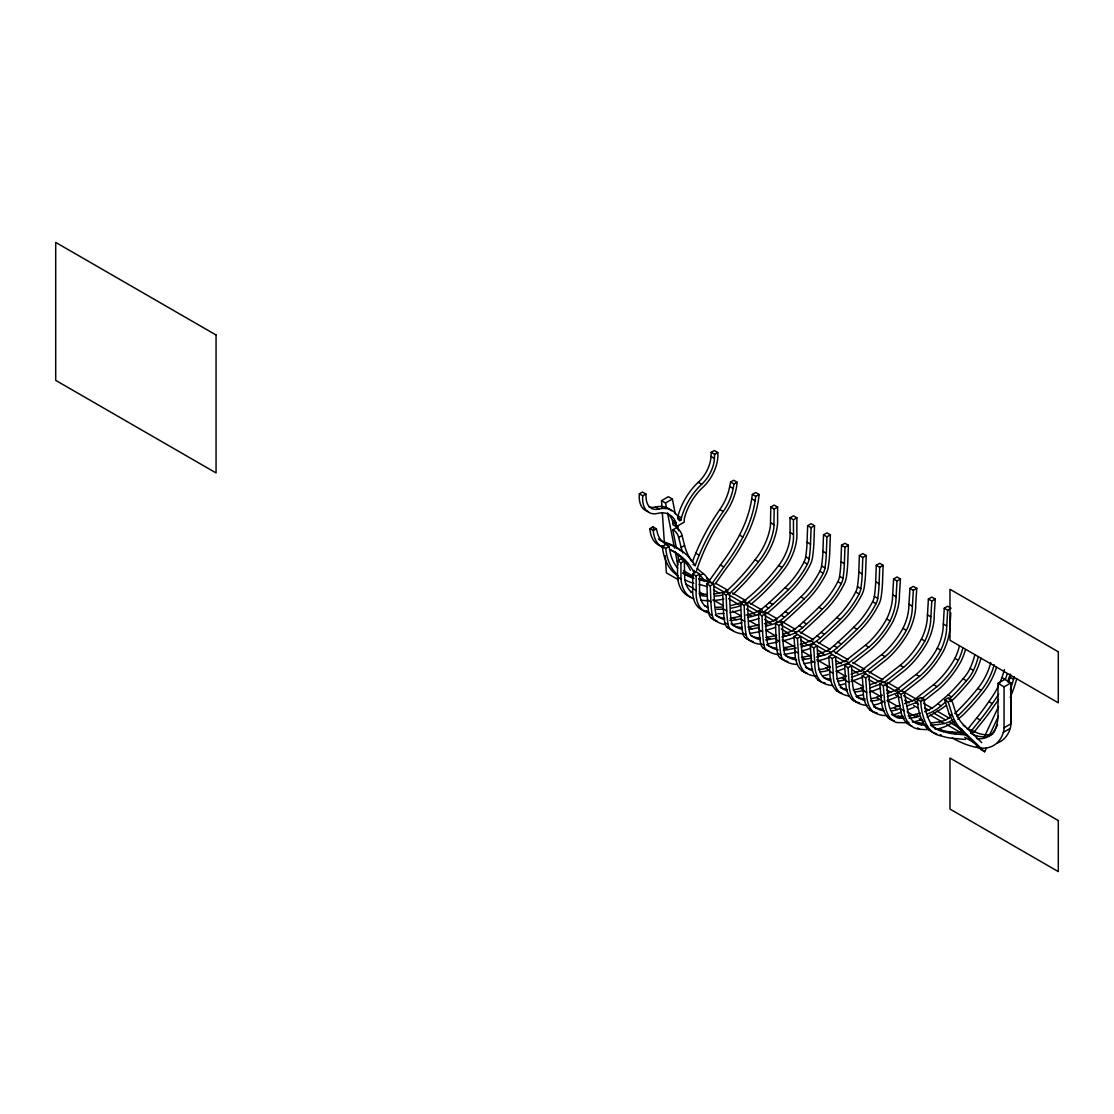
<?xml version="1.0" encoding="UTF-8"?>
<svg xmlns="http://www.w3.org/2000/svg" width="1114" height="1114" viewBox="0 0 1114 1114"><rect width="100%" height="100%" fill="white"/><g stroke="black" fill="none" stroke-linecap="round" stroke-linejoin="round"><path stroke-width="1.5" d="M952.289 737.914A108.002 62.356 60 0 0 976.672 747.383L977.465 747.605A56.884 32.849 60 0 0 1002.475 734.962L1003.352 732.344A19.773 11.418 60 0 0 1004.048 727.762L1004.076 686.851L1010.927 682.896L1010.927 723.39M997.531 742.913A56.884 32.849 60 0 0 1009.312 731.021L1010.203 728.403A19.773 11.418 60 0 0 1010.885 723.822L1010.927 682.896L1004.828 679.387L997.991 683.328L997.991 715.258A46.537 26.875 60 0 1 976.518 738.498M853.046 663.582L870.619 649.754A64.946 37.5 -60 0 0 892.718 622.016A44.866 25.901 -60 0 0 899.43 594.918L900.446 578.96L897.035 576.982L893.595 578.974L892.565 596.853A40.034 23.116 -60 0 1 887.552 617.128L885.268 621.445A60.114 34.701 -60 0 1 866.358 644.449L845.512 660.811L836.336 664.223M900.446 578.96L897.021 580.937L895.99 598.831A40.034 23.116 -60 0 1 890.963 619.106L888.68 623.422A60.114 34.701 -60 0 1 869.783 646.412L848.924 662.788L836.698 667.342M869.338 672.995L886.925 659.168A64.946 37.5 -60 0 0 909.01 631.429A44.866 25.901 -60 0 0 915.722 604.331L916.752 588.373L913.327 586.396L909.901 588.387L908.871 606.267A40.034 23.116 -60 0 1 903.844 626.541L901.56 630.858A60.114 34.701 -60 0 1 882.664 653.848L861.818 670.224L851.11 674.207M916.752 588.373L913.327 590.35L912.296 608.244A40.034 23.116 -60 0 1 907.269 628.505L904.986 632.836A60.114 34.701 -60 0 1 886.09 655.826L865.23 672.202L851.472 677.326M887.83 683.662L905.417 669.848A64.946 37.5 -60 0 0 927.502 642.11A44.866 25.901 -60 0 0 934.214 614.998L935.245 599.053L931.819 597.076L928.394 599.053L927.363 616.933A40.034 23.116 -60 0 1 922.336 637.208L920.053 641.525A60.114 34.701 -60 0 1 901.156 664.529L880.297 680.891L869.602 684.887M935.245 599.053L931.805 601.031L930.775 618.911A40.034 23.116 -60 0 1 925.762 639.185L923.478 643.502A60.114 34.701 -60 0 1 904.568 666.506L883.722 682.868M900.906 690.986L920.429 675.655A60.114 34.701 -60 0 0 939.339 652.665L941.622 648.334A40.034 23.116 -60 0 0 946.635 628.073L947.666 610.18L951.105 608.202L947.68 606.225L944.254 608.216L943.224 626.096A40.034 23.116 -60 0 1 938.197 646.371L935.913 650.687A60.114 34.701 -60 0 1 917.017 673.692L896.157 690.053L886.995 693.465M746.115 615.067A335.662 193.794 -60 0 0 747.773 614.663L752.688 613.382A68.427 39.505 -60 0 0 758.439 611.154L759.525 610.528A68.427 39.505 -60 0 0 765.276 606.1L770.192 601.713A335.662 193.794 -60 0 0 784.994 587.691L785.997 586.744A57.9 33.434 -60 0 0 803.974 562.11A11.279 6.517 -60 0 0 805.714 556.833A122.456 70.697 -60 0 0 807.065 542.156L807.664 525.683L811.089 523.705L814.515 525.683L813.916 542.337A127.386 73.552 -60 0 1 812.496 557.613A16.083 9.288 -60 0 1 810.017 565.118A62.732 36.219 -60 0 1 790.536 591.799L789.506 592.787A339.686 196.12 -60 0 1 774.55 606.949L769.509 611.447A73.566 42.471 -60 0 1 766.864 613.591M762.408 612.867L762.951 612.505A68.427 39.505 -60 0 0 768.702 608.077L773.617 603.691A335.662 193.794 -60 0 0 788.42 589.668L789.422 588.707A57.9 33.434 -60 0 0 807.399 564.074A11.279 6.517 -60 0 0 809.14 558.81A122.456 70.697 -60 0 0 810.491 544.133L811.089 527.66L814.515 525.683M767.894 625.567L764.469 623.603L768.535 622.531A68.427 39.505 -60 0 0 774.286 620.303L775.372 619.676A68.427 39.505 -60 0 0 781.123 615.248L786.038 610.862A335.662 193.794 -60 0 0 800.841 596.839L801.857 595.893A57.9 33.434 -60 0 0 819.82 571.259A11.279 6.517 -60 0 0 821.561 565.982A122.456 70.697 -60 0 0 822.926 551.305L823.511 534.831L826.936 532.854L830.362 534.831L829.763 551.486A127.386 73.552 -60 0 1 828.343 566.761A16.083 9.288 -60 0 1 825.864 574.267A62.732 36.219 -60 0 1 806.383 600.947L805.352 601.936A339.686 196.12 -60 0 1 790.397 616.098L785.356 620.609A73.566 42.471 -60 0 1 782.71 622.74M765.388 626.193A335.662 193.794 -60 0 0 767.031 625.789L771.946 624.494A68.427 39.505 -60 0 0 777.711 622.266L778.797 621.654A68.427 39.505 -60 0 0 784.548 617.226L789.464 612.839A335.662 193.794 -60 0 0 804.266 598.817L805.269 597.856A57.9 33.434 -60 0 0 823.246 573.237A11.279 6.517 -60 0 0 824.987 567.959A122.456 70.697 -60 0 0 826.337 553.282L826.936 536.809L830.362 534.831M781.763 636.985A335.662 193.794 -60 0 0 785.064 636.191L789.979 634.91A68.427 39.505 -60 0 0 795.73 632.682L796.816 632.056A68.427 39.505 -60 0 0 802.581 627.642L807.497 623.241A335.662 193.794 -60 0 0 822.285 609.219L823.302 608.272A57.9 33.434 -60 0 0 841.279 583.639A11.279 6.517 -60 0 0 843.006 578.361L839.594 576.384A122.456 70.697 -60 0 0 840.945 561.721L841.543 545.247L844.969 543.27L848.381 545.247L847.782 561.902A127.386 73.552 -60 0 1 846.375 577.177A16.083 9.288 -60 0 1 843.883 584.683A62.732 36.219 -60 0 1 824.416 611.363L823.371 612.338A339.686 196.12 -60 0 1 808.43 626.5L803.375 631.011A73.566 42.471 -60 0 1 800.729 633.156M843.006 578.361A122.456 70.697 -60 0 0 844.37 563.698L844.969 547.225L848.381 545.247M803.751 646.273L800.325 644.296L804.392 643.224A68.427 39.505 -60 0 0 810.143 641.01L811.229 640.383A68.427 39.505 -60 0 0 816.994 635.955L821.909 631.568A335.662 193.794 -60 0 0 836.711 617.546L837.714 616.599A57.9 33.434 -60 0 0 855.691 591.966A11.279 6.517 -60 0 0 857.418 586.688A122.456 70.697 -60 0 0 858.783 572.011L859.381 555.538L862.807 553.561L866.219 555.538L865.62 572.192A127.386 73.552 -60 0 1 864.199 587.468A16.083 9.288 -60 0 1 861.721 594.973A62.732 36.219 -60 0 1 842.254 621.654L841.209 622.642A339.686 196.12 -60 0 1 826.268 636.804L821.213 641.302A73.566 42.471 -60 0 1 818.567 643.446M801.245 646.9A335.662 193.794 -60 0 0 802.902 646.496L807.817 645.201A68.427 39.505 -60 0 0 813.568 642.973L814.654 642.346A68.427 39.505 -60 0 0 820.405 637.932L825.321 633.546A335.662 193.794 -60 0 0 840.123 619.523L841.14 618.562A57.9 33.434 -60 0 0 859.103 593.929A11.279 6.517 -60 0 0 860.844 588.665A122.456 70.697 -60 0 0 862.208 573.989L862.793 557.515L866.219 555.538M820.656 656.035L817.244 654.057L821.296 652.985A68.427 39.505 -60 0 0 827.061 650.757L828.134 650.144A68.427 39.505 -60 0 0 833.899 645.716L838.814 641.33A335.662 193.794 -60 0 0 853.616 627.307L854.619 626.346A57.9 33.434 -60 0 0 872.596 601.727A11.279 6.517 -60 0 0 874.337 596.45A122.456 70.697 -60 0 0 875.688 581.773L876.286 565.299L879.712 563.322L883.124 565.299L882.525 581.954A127.386 73.552 -60 0 1 881.118 597.229A16.083 9.288 -60 0 1 878.626 604.735A62.732 36.219 -60 0 1 859.159 631.415L858.114 632.39A339.686 196.12 -60 0 1 843.173 646.566L838.118 651.063A73.566 42.471 -60 0 1 835.472 653.208M816.506 657.037A335.662 193.794 -60 0 0 819.807 656.257L824.722 654.962A68.427 39.505 -60 0 0 830.473 652.734L831.559 652.108A68.427 39.505 -60 0 0 837.31 647.694L842.24 643.307A335.662 193.794 -60 0 0 857.028 629.285L858.045 628.324A57.9 33.434 -60 0 0 876.022 603.691A11.279 6.517 -60 0 0 877.748 598.427A122.456 70.697 -60 0 0 879.113 583.75L879.698 567.277L883.124 565.299M667.328 513.526A39.575 22.851 -60 0 1 672.062 519.486L672.452 520.461A8.675 5.013 -60 0 1 672.856 522.55L672.856 524.736L676.268 526.713L684.247 522.104L684.247 519.918A8.675 5.013 -60 0 1 684.65 517.369L685.04 515.949A39.575 22.851 -60 0 1 702.739 487.403L703.978 486.275A30.064 17.351 -60 0 0 717.75 452.521L714.339 450.543L711.219 452.354L710.899 457.951A25.218 14.552 -60 0 1 699.369 481.262L695.972 484.52A44.421 25.65 -60 0 0 678.468 514.236L678.022 515.879A13.396 7.728 -60 0 0 677.646 517.55M717.75 452.521L714.645 454.317L714.311 459.929A25.218 14.552 -60 0 1 702.795 483.239L699.397 486.498A44.421 25.65 -60 0 0 681.893 516.214L681.434 517.857A13.396 7.728 -60 0 0 681.016 519.848L679.54 520.865A13.396 7.728 -60 0 0 679.08 519.221L678.635 518.094A44.421 25.65 -60 0 0 661.131 508.597L657.733 509.251A25.218 14.552 -60 0 1 646.204 499.239L645.883 494.017L642.458 492.04L639.352 493.85A30.064 17.351 -60 0 0 648.557 511.618M950.799 612.992L950.075 624.16A44.866 25.901 -60 0 1 943.363 651.258A64.946 37.5 -60 0 1 921.278 678.997L903.691 692.824M732.915 594.444A149.123 86.098 -60 0 0 760.263 564.046A49.141 28.365 -60 0 0 777.614 523.12L777.614 507.065L774.188 505.088L770.777 507.065L770.442 525.766A44.295 25.58 -60 0 1 757.255 556.875L755.014 559.771A144.43 83.383 -60 0 1 727.637 590.058L724.072 592.105A144.43 83.383 -60 0 1 713.712 593.929M777.614 507.065L774.188 509.028L773.868 527.744A44.295 25.58 -60 0 1 760.681 558.852L758.439 561.748A144.43 83.383 -60 0 1 731.062 592.021L729.28 593.623M715.272 583.931L725.701 569.059A123.584 71.352 -60 0 0 745.475 538.159L746.464 536.28A80.779 46.635 -60 0 0 759.107 494.491L755.696 492.527L752.368 494.435L751.365 500.966A75.947 43.85 -60 0 1 740.392 533.327L739.487 535.054A118.808 68.595 -60 0 1 722.234 562.459L709.005 581.118L699.286 578.472M759.107 494.491L755.793 496.412L754.791 502.943A75.947 43.85 -60 0 1 743.818 535.305L742.913 537.032A118.808 68.595 -60 0 1 725.66 564.436L712.431 583.082L699.202 579.712M696.654 570.479A108.935 62.899 -60 0 1 702.071 555.677A131.842 76.114 -60 0 1 725.367 513.401A41.246 23.812 -60 0 0 737.106 482.223L733.68 480.245L730.603 482.028L729.252 488.712A36.4 21.013 -60 0 1 721.343 507.274L717.555 512.858A136.646 78.899 -60 0 0 695.777 553.24A114.742 66.241 -60 0 0 692.435 561.832M737.106 482.223L734.029 484.005L732.678 490.689A36.4 21.013 -60 0 1 724.768 509.251L720.967 514.835A136.646 78.899 -60 0 0 699.188 555.218A114.742 66.241 -60 0 0 695.192 565.661L692.908 564.338M1008.616 682.367A87.171 50.325 -60 0 0 1010.12 677.298L1010.802 674.819M1010.328 689.385A87.171 50.325 -60 0 0 1013.545 679.275L1014.213 676.797M998.576 706.527L984.692 736.089M904.596 703.63L913.772 700.219L934.618 683.857A60.114 34.701 -60 0 0 953.528 660.853L955.798 656.536A40.034 23.116 -60 0 0 959.391 646.19M921.167 699.091L938.044 685.82A60.114 34.701 -60 0 0 956.94 662.83L959.224 658.513A40.034 23.116 -60 0 0 962.816 648.167M998.423 716.232L989.956 734.223M995.735 728.584L997.559 724.727M993.911 732.455L995.122 729.879M981.782 742.648L964.209 725.534A87.171 50.325 -60 0 1 955.756 712.64L951.69 699.815L948.265 697.837L944.728 699.884L949.142 713.921A91.933 53.068 -60 0 0 959.321 728.667L981.225 749.778L984.651 751.741L986.517 747.898M998.464 685.848A51.885 29.953 -60 0 1 990.332 699.564L987.756 703.171A133.959 77.339 -60 0 1 976.686 717.987L967.481 729.461M998.701 693.883A51.885 29.953 -60 0 1 993.758 701.542L991.182 705.148A133.959 77.339 -60 0 1 980.111 719.964L970.893 731.425M730.979 605.529A129.238 74.61 -60 0 0 740.406 602.716L745.767 599.611A129.238 74.61 -60 0 0 775.873 569.115L779.689 564.144A35.425 20.456 -60 0 0 790.077 535.597L790.035 517.801L793.447 515.824L796.872 517.801L796.872 532.408A40.271 23.241 -60 0 1 785.105 568.168L781.039 573.459A134.07 77.409 -60 0 1 750.92 604.234M746.505 603.663L749.193 601.588A129.238 74.61 -60 0 0 779.299 571.078L783.114 566.121A35.425 20.456 -60 0 0 793.502 537.575L793.447 519.778L790.035 517.801M994.161 664.668A40.981 23.659 -60 0 1 983.202 687.77L981.211 690.374A171.821 99.202 -60 0 1 958.513 715.272L955.046 713.35L957.72 710.746A171.793 99.188 -60 0 0 977.8 688.41L979.791 685.792A40.981 23.659 -60 0 0 990.736 662.691M973.747 732.469L981.824 722.387A138.554 79.999 -60 0 0 994.245 705.635A56.717 32.752 -60 0 0 998.52 699.536M974.889 654.642A48.431 27.961 -60 0 1 970.029 668.414A22.823 13.173 -60 0 1 963.847 677.841L961.661 680.362A141.575 81.74 -60 0 1 949.267 693.855L937.668 703.853A42.457 24.508 -60 0 1 924.606 711.679M978.315 656.619A48.431 27.961 -60 0 1 973.441 670.391A22.823 13.173 -60 0 1 967.272 679.818L965.086 682.339A141.575 81.74 -60 0 1 952.693 695.832L948.947 699.16M955.046 713.35L956.397 712.027M785.913 635.983L782.501 634.005L786.554 632.933A68.427 39.505 -60 0 0 792.319 630.705L793.405 630.078A68.427 39.505 -60 0 0 799.156 625.664L804.071 621.278A335.662 193.794 -60 0 0 818.874 607.241L819.876 606.294A57.9 33.434 -60 0 0 837.853 581.661A11.279 6.517 -60 0 0 839.594 576.384M926.862 714.032A42.457 24.508 -60 0 0 941.093 705.83L946.329 701.388M924.035 700.845L938.879 689.176A64.946 37.5 -60 0 0 960.964 661.424A44.866 25.901 -60 0 0 965.434 649.852M639.352 493.85L642.764 495.814L645.883 494.017M661.995 507.538L661.535 500.659L668.372 496.719L672.369 499.016L675.363 514.083M661.535 500.659L665.518 502.971L672.369 499.016M663.888 547.573L661.605 546.25A41.246 23.812 -60 0 1 649.866 528.635L652.943 526.866L656.369 528.83L657.72 533.968A36.4 21.013 -60 0 0 665.629 543.381L669.417 544.593A136.646 78.899 -60 0 1 691.195 559.827A113.879 65.754 -60 0 1 695.15 565.578L695.192 565.661M649.866 528.635L653.291 530.612L656.369 528.83M676.504 548.561L672.786 529.874L676.212 527.897A7.171 4.136 60 0 1 682.088 535.514L684.581 545.512A31.276 18.061 60 0 0 691.766 561.47M676.936 575.075L674.973 573.599A80.779 46.635 -60 0 1 662.329 546.431L665.643 544.509L669.068 546.487L670.071 551.862A75.947 43.85 -60 0 0 677.702 568.251M682.882 552.92A31.276 18.061 60 0 1 681.169 547.475L678.677 537.491L682.088 535.514M662.329 546.431L665.74 548.408L669.068 546.487M681.169 547.475L684.581 545.512M690.318 596.895A49.141 28.365 -60 0 1 677.521 576.955L677.521 560.899L680.946 558.922L684.358 560.899L684.692 579.224A44.295 25.58 -60 0 0 692.267 592.69M677.521 560.899L680.946 562.876L684.358 560.899M704.494 610.764A40.271 23.241 -60 0 1 692.727 588.582L692.727 573.975L696.153 571.997L699.564 573.975L699.522 591.826A35.425 20.456 -60 0 0 707.919 607.687M692.727 573.975L696.153 575.952L699.564 573.975M793.447 519.778L796.872 517.801M708.253 580.965A8.202 4.734 60 0 0 703.338 573.585L699.912 575.562A8.202 4.734 60 0 1 704.09 580.798M724.532 624.425A62.732 36.219 -60 0 1 714.784 620.094L711.373 618.117A16.083 9.288 -60 0 1 708.894 613.48A127.386 73.552 -60 0 1 707.474 599.847L706.875 583.875L710.3 581.898M706.875 583.875L710.286 585.853L713.712 583.875L714.311 599.666A122.456 70.697 -60 0 0 715.661 612.77A11.279 6.517 -60 0 0 717.402 616.042A57.9 33.434 -60 0 0 724.741 619.676M742.216 633.824A62.732 36.219 -60 0 1 730.645 629.243L727.219 627.266A16.083 9.288 -60 0 1 724.741 622.629A127.386 73.552 -60 0 1 723.32 608.996L722.721 593.024L726.147 591.047L729.559 593.024L730.157 608.815A122.456 70.697 -60 0 0 731.522 621.918A11.279 6.517 -60 0 0 733.249 625.191A57.9 33.434 -60 0 0 742.244 629.173M722.721 593.024L726.147 595.001L729.559 593.024M760.249 644.226A62.732 36.219 -60 0 1 748.664 639.659L745.252 637.681A16.083 9.288 -60 0 1 742.76 633.044A127.386 73.552 -60 0 1 741.353 619.398L740.74 603.44L744.166 601.463L747.591 603.44L748.19 619.217A122.456 70.697 -60 0 0 749.541 632.334A11.279 6.517 -60 0 0 751.282 635.593A57.9 33.434 -60 0 0 760.263 639.589M740.74 603.44L744.166 605.417L747.591 603.44M778.087 654.517A62.732 36.219 -60 0 1 766.502 649.949L763.076 647.972A16.083 9.288 -60 0 1 760.597 643.335A127.386 73.552 -60 0 1 759.177 629.702L758.578 613.73L762.004 611.753L765.429 613.73L766.014 629.521A122.456 70.697 -60 0 0 767.379 642.625A11.279 6.517 -60 0 0 769.12 645.897A57.9 33.434 -60 0 0 778.101 649.88M758.578 613.73L762.004 615.708L765.429 613.73M796.9 664.39A62.732 36.219 -60 0 1 783.407 659.711L779.981 657.733A16.083 9.288 -60 0 1 777.502 653.096A127.386 73.552 -60 0 1 776.096 639.464L775.483 623.492L778.909 621.515L782.334 623.492L782.933 639.283A122.456 70.697 -60 0 0 784.284 652.386A11.279 6.517 -60 0 0 786.024 655.659A57.9 33.434 -60 0 0 796.719 659.878M775.483 623.492L778.909 625.469L782.334 623.492M816.297 676.128A64.946 37.5 -60 0 1 805.144 672.577L801.732 670.6A44.866 25.901 -60 0 1 795.02 651.244L793.99 636.484L797.415 634.493M793.99 636.484L797.415 638.447L800.841 636.47L801.871 653.166A40.034 23.116 -60 0 0 806.898 667.634L809.182 669.319A60.114 34.701 -60 0 0 812.482 670.712M832.59 685.542A64.946 37.5 -60 0 1 821.45 681.991L818.024 680.013A44.866 25.901 -60 0 1 811.312 660.658L810.296 645.897L813.721 643.906M810.296 645.897L813.707 647.861L817.147 645.883L818.177 662.579A40.034 23.116 -60 0 0 823.19 677.047L825.474 678.732A60.114 34.701 -60 0 0 830.543 680.598M849.049 695.999A64.946 37.5 -60 0 1 839.942 692.657L836.517 690.68A44.866 25.901 -60 0 1 829.805 671.338L828.774 656.564L832.214 654.586M828.774 656.564L832.2 658.541L835.625 656.564L836.67 673.246A40.034 23.116 -60 0 0 841.683 687.728L843.966 689.413A60.114 34.701 -60 0 0 847.281 690.791M866.943 705.371A64.946 37.5 -60 0 1 855.803 701.82L852.377 699.843A44.866 25.901 -60 0 1 845.665 680.487L844.635 665.726L848.074 663.735M844.635 665.726L848.06 667.69L851.486 665.712L852.516 682.409A40.034 23.116 -60 0 0 857.543 696.877L859.827 698.562A60.114 34.701 -60 0 0 864.896 700.428M886.647 715.578A64.946 37.5 -60 0 1 873.404 711.985L869.992 710.008A44.866 25.901 -60 0 1 863.266 690.652L862.25 675.892L865.675 673.9M862.25 675.892L865.662 677.869L869.101 675.878L870.131 692.574A40.034 23.116 -60 0 0 875.144 707.042L877.428 708.727A60.114 34.701 -60 0 0 884.321 710.927M908.927 722.429A146.407 84.525 -60 0 1 900.084 722.596A27.669 15.972 -60 0 1 891.799 719.853L888.373 717.876A53.207 30.719 -60 0 1 881.299 700.428L879.865 683.745L883.305 681.768L886.73 683.745L888.123 700.01A48.431 27.961 -60 0 0 894.556 715.926A22.823 13.173 -60 0 0 900.725 718.238L902.911 718.238A141.575 81.74 -60 0 0 904.122 718.251M879.865 683.745L883.291 685.723L886.73 683.745M912.101 726.328A45.813 26.458 -60 0 1 900.655 710.189L897.48 692.435L900.961 690.415L904.387 692.393L907.45 709.548A40.981 23.659 -60 0 0 919.537 724.532L921.529 724.838A171.821 99.202 -60 0 0 923.896 725.019M897.48 692.435L900.906 694.398L904.387 692.393M936.707 733.764A56.717 32.752 -60 0 1 924.049 724.295A86.753 50.088 -60 0 1 917.365 699.425L920.721 697.489L924.147 699.467L924.55 703.728A81.907 47.289 -60 0 0 930.51 722.707A51.885 29.953 -60 0 0 942.096 731.369L944.658 731.995A133.959 77.339 -60 0 0 955.728 734.042L964.947 734.864M917.365 699.425L920.777 701.402L924.147 699.467M944.728 699.884L948.153 701.862L951.69 699.815M954.795 721.329L947.944 725.284A62.509 36.094 -60 0 1 939.116 728.584L937.779 728.779A176.847 102.098 -60 0 1 935.119 729.099M946.761 724.601L960.31 732.413L962.593 731.104M970.517 733.388L973.942 731.411A46.537 26.875 60 0 0 992.88 733.708M1004.048 727.762L1010.885 723.822M1003.352 732.344L1010.203 728.403M818.456 669.681A60.114 34.701 -60 0 0 824.652 668.525L830.222 666.506M836.294 671.505L844.189 668.567M836.781 678.858A60.114 34.701 -60 0 0 840.959 677.939L846.529 675.919M851.012 681.503L862.069 677.382M853.24 689.775A60.114 34.701 -60 0 0 859.451 688.605L863.489 687.157M869.964 687.992L880.659 684.01M869.505 692.184L880.561 688.062M871.134 698.687A60.114 34.701 -60 0 0 875.312 697.768L882.399 695.178M887.357 696.584L899.583 692.031L896.157 690.053M882.191 702.516L877.888 704.048A64.946 37.5 -60 0 1 873.376 705.051M886.939 700.748L896.422 697.211M890.81 708.462A60.114 34.701 -60 0 0 892.913 707.933L900.015 705.343M892.161 710.829A60.114 34.701 -60 0 0 896.338 709.91L900.377 708.448M906.49 706.179L917.184 702.196L913.772 700.219M901.379 712.097L895.489 714.227A64.946 37.5 -60 0 1 893.219 714.798M907.701 709.729L914.023 707.376M828.384 674.443L827.229 674.806A64.946 37.5 -60 0 1 822.731 675.808M844.691 683.857L843.535 684.219A64.946 37.5 -60 0 1 839.023 685.221M863.183 694.537L862.027 694.899A64.946 37.5 -60 0 1 857.515 695.888M920.317 713.016L911.893 715.439A141.575 81.74 -60 0 1 908.091 715.926M909.024 718.112A141.575 81.74 -60 0 0 915.318 717.416L919.036 716.427L915.624 714.45M760.194 613.856A68.427 39.505 -60 0 1 756.1 615.346L751.184 616.641A335.662 193.794 -60 0 1 747.884 617.434M766.098 630.134L771.153 628.811A73.566 42.471 -60 0 0 775.567 627.182M801.955 650.827L807.009 649.504A73.566 42.471 -60 0 0 810.546 648.251M671.477 510.769A44.421 25.65 -60 0 0 657.706 506.619L654.308 507.288A25.218 14.552 -60 0 1 648.766 506.703M931.332 725.075A171.821 99.202 -60 0 0 944.226 723.515L944.282 723.515A33.893 19.565 -60 0 0 952.804 719.783M741.172 616.181A335.662 193.794 -60 0 1 732.97 617.727L731.954 617.936A57.9 33.434 -60 0 1 730.074 618.214M741.325 618.813A335.662 193.794 -60 0 1 736.382 619.704L735.379 619.913A57.9 33.434 -60 0 1 729.851 620.359M747.814 627.085L748.817 626.876A335.662 193.794 -60 0 0 758.662 624.968M758.815 627.642A335.662 193.794 -60 0 1 752.242 628.853L751.226 629.062A57.9 33.434 -60 0 1 749.346 629.34M750.112 633.448L751.142 633.225A339.686 196.12 -60 0 0 761.085 631.304M765.833 637.5L766.836 637.278A335.662 193.794 -60 0 0 776.695 635.384M776.834 638.057A335.662 193.794 -60 0 1 770.261 639.255L769.259 639.478A57.9 33.434 -60 0 1 765.527 639.896M768.145 643.85L769.175 643.627A339.686 196.12 -60 0 0 777.447 642.068M783.671 647.791L784.674 647.582A335.662 193.794 -60 0 0 794.533 645.674M796.315 648.014A335.662 193.794 -60 0 1 788.099 649.559L787.097 649.768A57.9 33.434 -60 0 1 783.365 650.2M811.577 658.109A335.662 193.794 -60 0 1 805.004 659.321L804.002 659.53A57.9 33.434 -60 0 1 802.122 659.808M939.492 721.788L940.857 721.538A33.893 19.565 -60 0 0 946.51 719.463L947.944 718.683A33.893 19.565 -60 0 0 950.827 716.831M903.134 716.26A141.575 81.74 -60 0 1 899.499 716.26L897.313 716.26A22.823 13.173 -60 0 1 893.08 715.369M965.587 739.445L954.016 738.443A138.554 79.999 -60 0 1 941.595 736.02A56.717 32.752 -60 0 1 927.475 726.272L924.049 724.295M962.677 732.984L952.317 732.065A133.959 77.339 -60 0 1 941.246 730.032L938.67 729.391A51.885 29.953 -60 0 1 930.538 725.061M707.195 611.182L705.705 610.973L709.131 612.951L707.905 612.742A40.271 23.241 -60 0 1 696.153 590.559L696.153 575.952M922.935 723.139A171.793 99.188 -60 0 1 918.103 722.861L916.112 722.554A40.981 23.659 -60 0 1 912.533 721.245M707.529 606.573L706.485 606.406A35.425 20.456 -60 0 1 704.508 605.71M699.146 584.39L707.446 586.632M658.444 538.981A36.4 21.013 -60 0 0 662.203 541.418L666.005 542.615A136.646 78.899 -60 0 1 680.821 550.803M967.147 728.472L973.942 731.411M960.31 732.413L967.105 735.351M711.219 452.354L714.645 454.317M710.983 456.434L714.408 458.411M807.664 525.683L811.089 527.66M823.511 534.831L826.936 536.809M841.543 545.247L844.969 547.225M859.381 555.538L862.793 557.515M876.286 565.299L879.698 567.277M730.603 482.028L734.029 484.005M752.368 494.435L755.793 496.412M770.777 507.065L774.188 509.028M893.595 578.974L897.021 580.937M909.901 588.387L913.327 590.35M928.394 599.053L931.805 601.031M944.254 608.216L947.666 610.18M751.699 498.78L755.125 500.743M729.698 486.498L733.123 488.475M790.035 532.45L793.447 534.428M807.079 542.156L810.491 544.133M822.926 551.305L826.337 553.282M840.945 561.721L844.37 563.698M858.783 572.011L862.208 573.989M875.688 581.773L879.113 583.75M770.777 522.842L774.188 524.819M698.269 482.278L701.695 484.256M892.579 594.737L896.004 596.714M908.885 604.15L912.31 606.127M927.377 614.831L930.803 616.808M943.238 623.979L946.649 625.957M805.714 556.833L809.14 558.81M821.561 565.982L824.987 567.959M857.432 586.688L860.844 588.665M874.337 596.45L877.748 598.427M719.839 509.516L723.264 511.493M1010.12 677.298L1013.545 679.275M803.974 562.11L807.399 564.088M819.82 571.259L823.246 573.237M837.853 581.661L841.279 583.639M855.691 591.966L859.103 593.929M872.596 601.727L876.022 603.691M1004.41 669.639A81.907 47.289 -60 0 1 1001.918 677.535L1005.329 679.512A81.907 47.289 -60 0 0 1007.07 674.249M886.688 618.966L890.114 620.944M902.994 628.38L906.406 630.357M921.473 639.06L924.899 641.037M937.334 648.209L940.759 650.186M954.949 658.374L958.36 660.351M997.991 683.328L1004.076 686.851M739.487 535.054L742.913 537.032M970.016 668.414L973.441 670.391M778.644 565.522L782.07 567.499M962.997 678.774L966.409 680.751M755.014 559.771L758.439 561.748M977.8 688.41L981.211 690.374M678.022 515.879L681.434 517.857M677.563 518.066L680.988 520.043M677.98 519.138L680.264 520.447M655.408 507.023L658.834 509.001M988.828 701.611L992.24 703.575M672.452 520.461L675.878 522.438A8.675 5.013 -60 0 1 676.268 524.527L676.268 526.713M672.856 522.55L676.268 524.527M784.994 587.691L788.42 589.668M800.841 596.839L804.266 598.817M818.874 607.241L822.285 609.219M836.711 617.546L840.123 619.523M853.616 627.307L857.028 629.285M865.383 645.271L868.795 647.248M881.675 654.684L885.101 656.661M900.168 665.35L903.593 667.328M916.028 674.513L919.44 676.49M933.629 684.678L937.055 686.656M948.153 694.969L951.565 696.946M720.354 564.937L723.766 566.915M695.777 553.24L699.188 555.218M976.686 717.987L980.111 719.964M769.342 602.479L772.768 604.456M785.189 611.642L788.615 613.605M803.222 622.044L806.633 624.021M821.046 632.334L824.471 634.312M837.951 642.096L841.376 644.073M663.707 541.919L667.133 543.897M937.668 703.853L941.093 705.83M765.276 606.1L768.702 608.077M781.123 615.248L784.548 617.226M799.156 625.664L802.581 627.642M816.994 635.955L820.405 637.932M833.899 645.716L837.31 647.694M949.142 713.921L952.554 715.898A91.933 53.068 -60 0 0 962.747 730.645L984.651 751.741M670.377 549.675A131.842 76.114 -60 0 1 684.901 561.651L688.313 563.628A108.935 62.899 -60 0 1 693.73 572.164M963.206 725.367L965.476 726.69M706.777 578.138L709.785 579.879M715.801 583.346L727.846 590.309M732.358 592.913L745.907 600.725M748.914 602.465L762.463 610.291M765.471 612.032L777.516 618.98M780.524 620.721L795.577 629.41M798.585 631.151L813.638 639.84M816.646 641.567L830.195 649.392M833.202 651.133L848.255 659.822M852.767 662.426L864.812 669.375M867.82 671.115L882.873 679.805M887.385 682.409L899.416 689.357M902.437 691.098L915.973 698.924M923.506 703.268L932.529 708.476M937.055 711.094L949.086 718.043M709.005 581.118L713.712 583.875M725.855 591.645L728.138 592.954M743.094 601.685L745.363 602.994M758.982 610.89L761.266 612.213M774.829 620.052L778.254 622.016M792.862 630.454L796.273 632.432M810.686 640.745L814.111 642.722M827.605 650.506L831.016 652.484M845.512 660.811L848.924 662.788M861.818 670.224L865.23 672.202M880.297 680.891L882.58 682.214M713.879 586.201L724.42 592.272M728.932 594.89L742.481 602.702M746.993 605.306L759.038 612.268M765.053 615.736L774.091 620.958M781.61 625.302L792.151 631.387M795.159 633.114L810.212 641.803M813.22 643.544L826.769 651.37M829.777 653.11L844.83 661.8M847.838 663.526L861.387 671.352M864.394 673.093L879.447 681.782M885.463 685.249L896.004 691.334M903.524 695.679L912.561 700.901M915.569 702.642L918.577 704.368M924.592 707.85L929.118 710.454M933.629 713.057L945.675 720.02M950.186 722.624L962.231 729.573M959.321 728.667L962.747 730.645M698.812 578.695L701.082 580.018M683.425 570.577L693.409 576.356M683.369 572.526L692.407 577.748M713.475 589.905L719.491 593.386M728.528 598.594L739.055 604.679M746.589 609.024L754.108 613.368M764.65 619.454L770.665 622.935M781.206 629.006L788.726 633.351M800.771 640.313L805.283 642.917M817.328 649.866L823.343 653.347M835.389 660.296L841.404 663.763M851.945 669.848L857.961 673.329M868.502 679.415L876.022 683.759M886.563 689.845L891.075 692.448M895.586 695.052L900.112 697.656M904.624 700.26L909.135 702.878M913.647 705.482L918.173 708.086M930.204 715.035L942.249 721.983M944.282 723.515L940.857 721.538L938.183 722.025A171.793 99.188 -60 0 1 930.441 722.944M752.688 613.382L756.1 615.346M768.535 622.531L771.946 624.494M786.554 632.933L789.979 634.91M804.392 643.224L807.817 645.201M821.296 652.985L824.722 654.962M964.766 737.301L976.672 744.166L976.672 747.383M748.622 614.441L752.047 616.418M952.317 732.065L955.728 734.042M678.245 575.659L675.961 574.337A123.584 71.352 -60 0 0 677.409 575.381M677.521 576.955L680.946 578.932A49.141 28.365 -60 0 0 693.73 598.859M940.174 729.684L943.6 731.661M678.384 579.781L666.381 572.847L665.225 555.663M685.904 584.112L693.423 588.457M699.439 591.938L703.964 594.542M712.988 599.764L723.529 605.835M732.552 611.057L741.59 616.265M749.109 620.609L758.147 625.831M765.666 630.176L776.207 636.247M782.223 639.728L794.254 646.677M801.788 651.022L810.811 656.243M816.841 659.711L830.376 667.537M836.405 671.004L845.429 676.226M851.458 679.693L863.489 686.656M871.023 691L881.55 697.072M887.58 700.553L898.107 706.638M907.144 711.846L916.432 717.221M919.175 718.795L923.687 721.412M692.727 588.582L696.153 590.559M900.488 708.796L903.914 710.774L904.067 712.152A45.813 26.458 -60 0 0 919.774 729.252A176.847 102.098 -60 0 0 929.898 729.489M707.474 599.847L710.899 601.825A127.386 73.552 -60 0 0 712.306 615.457A16.083 9.288 -60 0 0 714.784 620.094M723.32 608.996L726.746 610.973A127.386 73.552 -60 0 0 728.152 624.606A16.083 9.288 -60 0 0 730.645 629.243M741.353 619.398L744.765 621.375A127.386 73.552 -60 0 0 746.185 635.008A16.083 9.288 -60 0 0 748.664 639.659M759.177 629.702L762.603 631.666A127.386 73.552 -60 0 0 764.023 645.312A16.083 9.288 -60 0 0 766.502 649.949M776.096 639.464L779.508 641.427A127.386 73.552 -60 0 0 780.928 655.074A16.083 9.288 -60 0 0 783.407 659.711M825.641 668.205L829.067 670.182L828.078 670.503A60.114 34.701 -60 0 1 819.89 671.756M841.947 677.618L845.359 679.596L844.384 679.902A60.114 34.701 -60 0 1 838.174 681.072M860.44 688.299L863.851 690.276L862.863 690.583A60.114 34.701 -60 0 1 854.675 691.85M876.286 697.448L879.712 699.425L878.723 699.745A60.114 34.701 -60 0 1 870.535 700.998M893.901 707.613L897.327 709.59M881.299 700.428L884.725 702.391A53.207 30.719 -60 0 0 891.799 719.853M795.02 651.244L798.432 653.222A44.866 25.901 -60 0 0 805.144 672.577M811.312 660.658L814.738 662.635A44.866 25.901 -60 0 0 821.45 681.991M829.805 671.338L833.23 673.302A44.866 25.901 -60 0 0 839.942 692.657M845.665 680.487L849.091 682.464A44.866 25.901 -60 0 0 855.803 701.82M863.266 690.652L866.692 692.63A44.866 25.901 -60 0 0 873.404 711.985M918.103 722.861L921.529 724.838M732.97 617.727L736.382 619.704M748.817 626.876L752.242 628.853M766.836 637.278L770.261 639.255M784.674 647.582L788.099 649.559M805.004 659.321L801.579 657.344A335.662 193.794 -60 0 0 811.438 655.436M898.163 716.205L901.588 718.182M917.49 727.929L919.774 729.252M730.979 623.868L733.249 625.191M766.836 644.574L769.12 645.897M805.478 667.175L807.747 668.497M840.262 687.268L842.546 688.577M856.123 696.417L858.407 697.74M873.724 706.582L876.008 707.905M708.894 613.48L712.306 615.457M724.741 622.629L728.152 624.606M742.76 633.044L746.185 635.008M760.597 643.335L764.023 645.312M777.502 653.096L780.928 655.074M675.878 522.438L675.488 521.463A39.575 22.851 -60 0 0 657.775 513.373L656.55 513.651A30.064 17.351 -60 0 1 642.764 495.814M952.554 715.898L948.153 701.862M652.943 526.866L653.542 529.15M677.702 525.808L678.691 530.821M677.521 553.644L678.872 560.439M665.518 502.971L666.52 507.998M667.523 513.011L674.527 548.158M675.195 551.514L677.855 564.895M900.906 694.398L903.914 710.774M883.291 685.723L884.725 702.391M865.662 677.869L866.692 692.63M848.06 667.69L849.091 682.464M832.2 658.541L833.23 673.302M813.707 647.861L814.738 662.635M797.415 638.447L798.432 653.222M662.343 512.691L664.417 543.632M778.909 625.469L779.508 641.427M762.004 615.708L762.603 631.666M744.166 605.417L744.765 621.375M726.147 595.001L726.746 610.973M710.286 585.853L710.899 601.825M680.946 562.876L680.946 578.932M703.338 573.585A31.276 18.061 60 0 1 697.211 568.293M672.786 529.874A7.171 4.136 60 0 1 678.677 537.491M695.777 572.22A31.276 18.061 60 0 1 693.785 570.271M806.968 673.065A64.946 37.5 -60 0 1 801.732 670.6M812.649 669.542A60.114 34.701 -60 0 1 807.371 668.108M787.932 661.674A62.732 36.219 -60 0 1 779.981 657.733M795.048 657.998A57.9 33.434 -60 0 1 785.328 655.492M817.189 661.006A339.686 196.12 -60 0 0 818.86 660.588L823.914 659.265A73.566 42.471 -60 0 0 828.343 657.65M812.19 662.134A339.686 196.12 -60 0 1 803.918 663.693M769.287 651.384A62.732 36.219 -60 0 1 763.076 647.972M776.388 648.139A57.9 33.434 -60 0 1 767.031 644.895M783.936 654.447A62.732 36.219 -60 0 0 785.969 654.141L787.013 653.932A339.686 196.12 -60 0 0 795.271 652.372M825.168 682.993A64.946 37.5 -60 0 1 823.274 682.478M821.436 681.81A64.946 37.5 -60 0 1 818.024 680.013M830.835 679.15A60.114 34.701 -60 0 1 823.678 677.521M753.189 641.608A62.732 36.219 -60 0 1 745.252 637.681M760.305 637.946A57.9 33.434 -60 0 1 750.599 635.44M782.446 640.94A339.686 196.12 -60 0 0 784.131 640.536L789.172 639.213A73.566 42.471 -60 0 0 793.6 637.598M733.43 630.691A62.732 36.219 -60 0 1 727.219 627.266M742.286 627.544A57.9 33.434 -60 0 1 732.566 625.038M841.752 693.145A64.946 37.5 -60 0 1 836.517 690.68M847.434 689.636A60.114 34.701 -60 0 1 840.541 687.435M859.521 702.823A64.946 37.5 -60 0 1 852.377 699.843M865.174 698.979A60.114 34.701 -60 0 1 856.401 696.584M692.351 576.968A118.808 68.595 -60 0 1 682.826 573.069M676.56 573.919A80.779 46.635 -60 0 1 665.74 548.408M693.744 583.29A123.584 71.352 -60 0 1 685.402 580.088M694.092 578.458A118.808 68.595 -60 0 1 683.355 573.237M1016.734 678.844A91.933 53.068 -60 0 1 1010.189 697.461M958.458 715.327A33.893 19.565 -60 0 1 957.079 716.567M957.761 719.24A62.509 36.094 -60 0 0 963.624 714.436L964.961 713.085A176.847 102.098 -60 0 0 982.98 692.755A45.813 26.458 -60 0 0 996.473 667.383M706.234 594.291A144.43 83.383 -60 0 1 699.063 593.804M692.462 592.578A44.295 25.58 -60 0 1 690.583 591.771M723.835 599.04A149.123 86.098 -60 0 1 713.239 600.53M708.114 600.683A149.123 86.098 -60 0 1 700.692 600.181M722.262 595.182A144.43 83.383 -60 0 1 714.617 596.115M707.223 596.199A144.43 83.383 -60 0 1 700.121 595.419M661.605 546.25A131.842 76.114 -60 0 1 663.888 546.946M684.901 561.651A108.935 62.899 -60 0 1 690.318 570.187M663.401 547.67A41.246 23.812 -60 0 1 653.291 530.612M669.528 549.717A131.842 76.114 -60 0 1 688.313 563.628M877.122 712.988A64.946 37.5 -60 0 1 869.992 710.008M882.789 709.145A60.114 34.701 -60 0 1 874.017 706.763M721.844 607.019A129.238 74.61 -60 0 1 715.968 607.283M739.919 610.054A134.07 77.409 -60 0 1 730.227 612.519M723.947 613.41A134.07 77.409 -60 0 1 717.848 613.675M740.657 605.765A129.238 74.61 -60 0 1 731.313 608.147M722.304 609.205A129.238 74.61 -60 0 1 716.539 609.177M717.583 621.528A62.732 36.219 -60 0 1 711.373 618.117M724.685 618.284A57.9 33.434 -60 0 1 715.313 615.039M732.232 624.592A62.732 36.219 -60 0 0 734.265 624.3L735.296 624.077A339.686 196.12 -60 0 0 741.91 622.865M748.58 621.389A339.686 196.12 -60 0 0 750.251 620.971L755.292 619.649A73.566 42.471 -60 0 0 758.829 618.395M894.277 720.633A27.669 15.972 -60 0 1 888.373 717.876M892.063 714.742A22.823 13.173 -60 0 1 891.59 714.366M950.785 701.611A74.861 43.223 -60 0 0 957.191 695.47L957.789 694.844A146.407 84.525 -60 0 0 967.913 683.439A27.669 15.972 -60 0 0 976.198 671.115A53.207 30.719 -60 0 0 981.002 658.137M945.828 705.677A74.861 43.223 -60 0 1 937.417 711.303L930.58 715.258A74.861 43.223 -60 0 1 927.21 717.082M922.169 719.324A74.861 43.223 -60 0 1 912.38 722.039M941.163 734.934A138.554 79.999 -60 0 1 940.16 734.655M1001.918 677.535A51.885 29.953 -60 0 1 999.411 683.787M927.475 726.272A86.753 50.088 -60 0 1 920.777 701.402M1007.529 681.852A56.717 32.752 -60 0 0 1008.379 679.568A86.753 50.088 -60 0 0 1010.217 673.984M992.477 734.168A46.537 26.875 60 0 1 971.895 734.042M1058.3 651.787L949.977 589.264L949.977 640.272L1058.3 702.809L1058.3 651.787M1058.3 820.572L949.977 758.035L949.977 809.056L1058.3 871.594L1058.3 820.572M216.06 334.994L55.7 242.406L55.7 380.361L216.06 472.935L216.06 334.994"/></g></svg>
